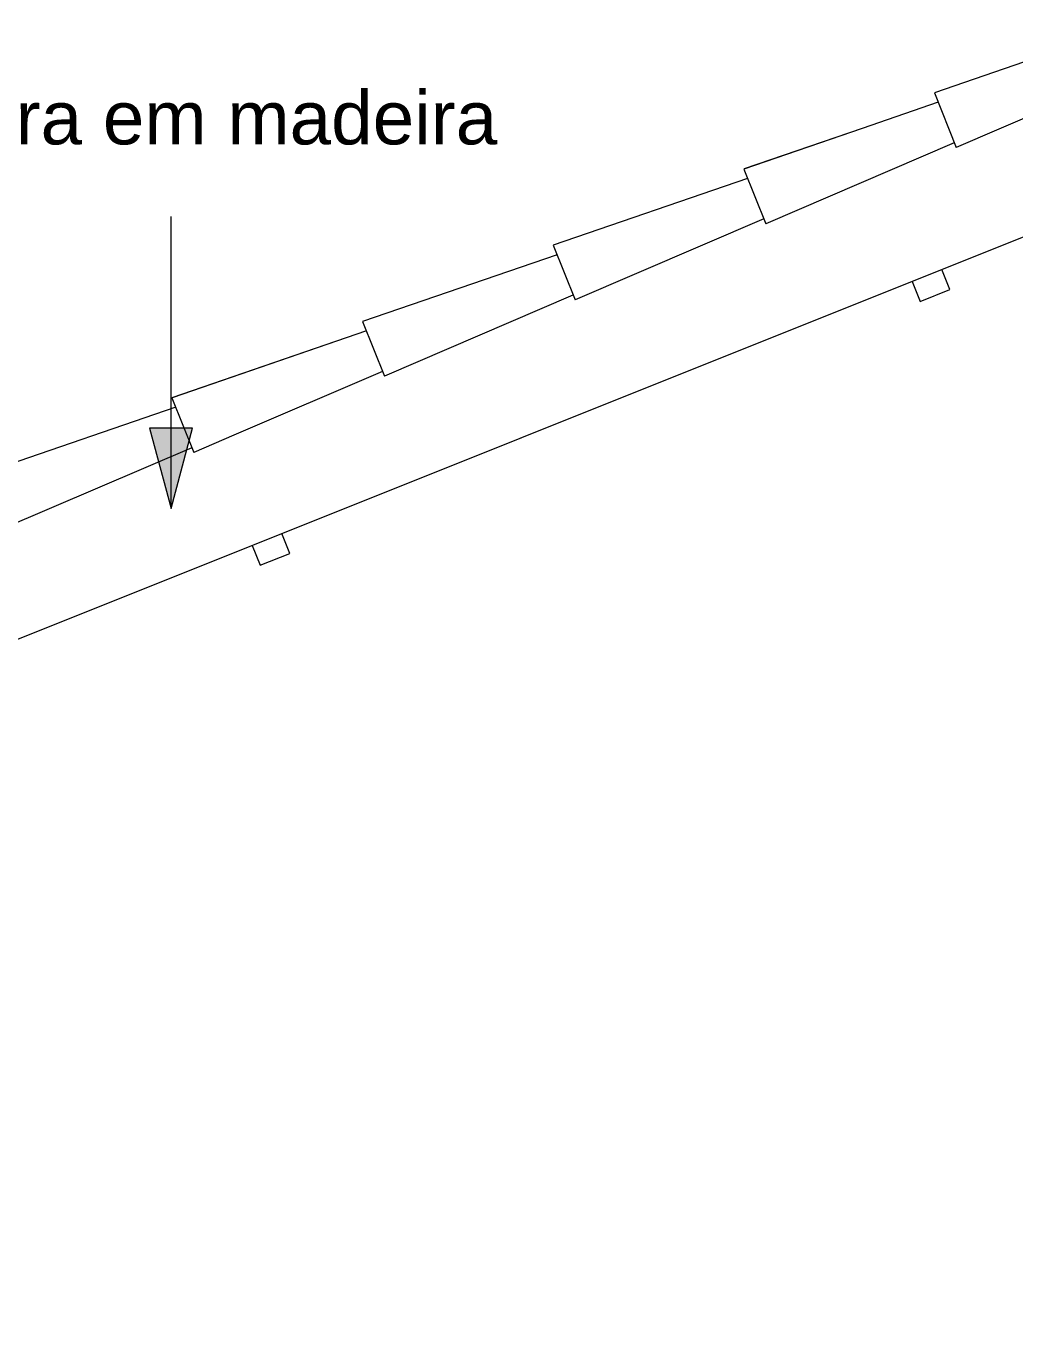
# Model space of a CAD drawing. Header units: millimetres. Extents: x -12976 to 58202, y -2238 to 7407.
# Drawn here: x -4613 to -2763, y 4017 to 6450 of the extents above; entities that cross this region are included whole.
import ezdxf

# ---------------------------------------------------------------- set-up
doc = ezdxf.new("R2010")
doc.units = ezdxf.units.MM
for name, color, linetype, lineweight in [('A-GLAZ-CURT', 52, 'Continuous', 9), ('A-GLAZ-CWMG', 51, 'Continuous', 9), ('A-ROOF-OTLN', 132, 'Continuous', 9), ('G-ANNO-TEXT', 231, 'Continuous', 9)]:
    doc.layers.add(name, color=color, linetype=linetype, lineweight=lineweight)
doc.styles.add('Arial', font='arial.ttf', dxfattribs={"height": 100})

# ---------------------------------------------------------------- blocks, each defined once
blk = doc.blocks.new('Rectangular Mullion - Terça-4255527-FACHADA POSTERIOR')
at = {"layer": 'A-GLAZ-CWMG'}
for p, q in [((-6588.1, 4476.4), (-6602.9, 4513.6)), ((-6658.6, 4491.3), (-6643.8, 4454.2)), ((-6643.8, 4454.2), (-6588.1, 4476.4))]:
    blk.add_line(p, q, dxfattribs=at)
blk = doc.blocks.new('COLONIAL BASE - COLONIAL BASE-V28-FACHADA POSTERIOR')
at = {"layer": 'A-GLAZ-CURT'}
blk.add_line((-6828.1, 4739.3), (-7191.6, 4614.3), dxfattribs=at)
blk = doc.blocks.new('COLONIAL BASE - COLONIAL BASE-V32-FACHADA POSTERIOR')
at = {"layer": 'A-GLAZ-CURT'}
for p, q in [((-2907, 6307.7), (-3049.5, 6258.7)), ((-3049.5, 6258.7), (-3269.7, 6183))]:
    blk.add_line(p, q, dxfattribs=at)
blk = doc.blocks.new('COLONIAL BASE - COLONIAL BASE-V33-FACHADA POSTERIOR')
at = {"layer": 'A-GLAZ-CURT'}
for p, q in [((-2550.5, 6450.3), (-2681.6, 6405.2)), ((-2682.1, 6405.1), (-2914, 6325.3))]:
    blk.add_line(p, q, dxfattribs=at)
blk = doc.blocks.new('COLONIAL BASE - COLONIAL BASE-V38-FACHADA POSTERIOR')
at = {"layer": 'A-GLAZ-CURT'}
for p, q in [((-6828.1, 4739.3), (-7191.6, 4614.3)), ((-6797.8, 4663.5), (-7150.8, 4512.2)), ((-7191.6, 4614.3), (-7150.8, 4512.2))]:
    blk.add_line(p, q, dxfattribs=at)
blk = doc.blocks.new('COLONIAL BASE - COLONIAL BASE-V45-FACHADA POSTERIOR')
at = {"layer": 'A-GLAZ-CURT'}
for p, q in [((-3976.4, 5880), (-4339.9, 5755)), ((-3946.3, 5804.1), (-4224.3, 5684.9)), ((-4339.9, 5755), (-4299, 5652.9)), ((-4224.3, 5684.9), (-4299, 5652.9))]:
    blk.add_line(p, q, dxfattribs=at)
blk = doc.blocks.new('COLONIAL BASE - COLONIAL BASE-V46-FACHADA POSTERIOR')
at = {"layer": 'A-GLAZ-CURT'}
for p, q in [((-3619.9, 6022.6), (-3983.4, 5897.6)), ((-3590.1, 5946.6), (-3942.5, 5795.4)), ((-3983.4, 5897.6), (-3942.5, 5795.4))]:
    blk.add_line(p, q, dxfattribs=at)
blk = doc.blocks.new('COLONIAL BASE - COLONIAL BASE-V47-FACHADA POSTERIOR')
at = {"layer": 'A-GLAZ-CURT'}
for p, q in [((-2907, 6307.7), (-3049.5, 6258.7)), ((-3049.5, 6258.7), (-3270.5, 6182.8)), ((-2877, 6231.9), (-3229.6, 6080.6)), ((-3270.5, 6182.8), (-3229.6, 6080.6))]:
    blk.add_line(p, q, dxfattribs=at)

msp = doc.modelspace()

# ---------------------------------------------------------------- hatches: boundary and pattern name
at = {"layer": 'G-ANNO-TEXT'}
msp.add_hatch(color=7, dxfattribs=at).paths.add_polyline_path([(-4341.6, 5548.1), (-4301.5, 5698.1), (-4381.8, 5698.1)])

# ---------------------------------------------------------------- linework, layer by layer
at = {"layer": 'A-ROOF-OTLN'}
msp.add_line((-1784.6, 6440.9), (-7844.6, 4016.9), dxfattribs=at)
at = {"layer": 'G-ANNO-TEXT', "color": 7}
for p, q in [((-4341.6, 5548.1), (-4341.6, 6094.3)), ((-4301.5, 5698.1), (-4381.8, 5698.1)), ((-4381.8, 5698.1), (-4341.6, 5548.1)), ((-4341.6, 5548.1), (-4301.5, 5698.1))]:
    msp.add_line(p, q, dxfattribs=at)

# ---------------------------------------------------------------- block references
at = {"layer": 'A-GLAZ-CURT'}
for name, p in [('COLONIAL BASE - COLONIAL BASE-V33-FACHADA POSTERIOR', (0, 0)), ('COLONIAL BASE - COLONIAL BASE-V33-FACHADA POSTERIOR', (0, 0)), ('COLONIAL BASE - COLONIAL BASE-V33-FACHADA POSTERIOR', (0, 0)), ('COLONIAL BASE - COLONIAL BASE-V33-FACHADA POSTERIOR', (0, 0)), ('COLONIAL BASE - COLONIAL BASE-V33-FACHADA POSTERIOR', (0, 0)), ('COLONIAL BASE - COLONIAL BASE-V33-FACHADA POSTERIOR', (0, 0)), ('COLONIAL BASE - COLONIAL BASE-V33-FACHADA POSTERIOR', (0, 0)), ('COLONIAL BASE - COLONIAL BASE-V33-FACHADA POSTERIOR', (0, 0)), ('COLONIAL BASE - COLONIAL BASE-V33-FACHADA POSTERIOR', (0, 0)), ('COLONIAL BASE - COLONIAL BASE-V33-FACHADA POSTERIOR', (0, 0)), ('COLONIAL BASE - COLONIAL BASE-V33-FACHADA POSTERIOR', (0, 0)), ('COLONIAL BASE - COLONIAL BASE-V33-FACHADA POSTERIOR', (0, 0)), ('COLONIAL BASE - COLONIAL BASE-V33-FACHADA POSTERIOR', (0, 0)), ('COLONIAL BASE - COLONIAL BASE-V33-FACHADA POSTERIOR', (0, 0)), ('COLONIAL BASE - COLONIAL BASE-V33-FACHADA POSTERIOR', (0, 0)), ('COLONIAL BASE - COLONIAL BASE-V33-FACHADA POSTERIOR', (0, 0)), ('COLONIAL BASE - COLONIAL BASE-V33-FACHADA POSTERIOR', (0, 0)), ('COLONIAL BASE - COLONIAL BASE-V33-FACHADA POSTERIOR', (0, 0)), ('COLONIAL BASE - COLONIAL BASE-V33-FACHADA POSTERIOR', (0, 0)), ('COLONIAL BASE - COLONIAL BASE-V33-FACHADA POSTERIOR', (0, 0)), ('COLONIAL BASE - COLONIAL BASE-V33-FACHADA POSTERIOR', (0, 0)), ('COLONIAL BASE - COLONIAL BASE-V33-FACHADA POSTERIOR', (0, 0)), ('COLONIAL BASE - COLONIAL BASE-V33-FACHADA POSTERIOR', (0, 0)), ('COLONIAL BASE - COLONIAL BASE-V33-FACHADA POSTERIOR', (0, 0)), ('COLONIAL BASE - COLONIAL BASE-V33-FACHADA POSTERIOR', (0, 0)), ('COLONIAL BASE - COLONIAL BASE-V33-FACHADA POSTERIOR', (0, 0)), ('COLONIAL BASE - COLONIAL BASE-V33-FACHADA POSTERIOR', (0, 0)), ('COLONIAL BASE - COLONIAL BASE-V33-FACHADA POSTERIOR', (0, 0)), ('COLONIAL BASE - COLONIAL BASE-V33-FACHADA POSTERIOR', (0, 0)), ('COLONIAL BASE - COLONIAL BASE-V33-FACHADA POSTERIOR', (0, 0)), ('COLONIAL BASE - COLONIAL BASE-V33-FACHADA POSTERIOR', (0, 0)), ('COLONIAL BASE - COLONIAL BASE-V33-FACHADA POSTERIOR', (0, 0)), ('COLONIAL BASE - COLONIAL BASE-V33-FACHADA POSTERIOR', (0, 0)), ('COLONIAL BASE - COLONIAL BASE-V33-FACHADA POSTERIOR', (0, 0)), ('COLONIAL BASE - COLONIAL BASE-V33-FACHADA POSTERIOR', (0, 0)), ('COLONIAL BASE - COLONIAL BASE-V33-FACHADA POSTERIOR', (0, 0)), ('COLONIAL BASE - COLONIAL BASE-V33-FACHADA POSTERIOR', (0, 0)), ('COLONIAL BASE - COLONIAL BASE-V33-FACHADA POSTERIOR', (0, 0)), ('COLONIAL BASE - COLONIAL BASE-V33-FACHADA POSTERIOR', (0, 0)), ('COLONIAL BASE - COLONIAL BASE-V33-FACHADA POSTERIOR', (0, 0)), ('COLONIAL BASE - COLONIAL BASE-V33-FACHADA POSTERIOR', (0, 0)), ('COLONIAL BASE - COLONIAL BASE-V33-FACHADA POSTERIOR', (0, 0)), ('COLONIAL BASE - COLONIAL BASE-V33-FACHADA POSTERIOR', (0, 0)), ('COLONIAL BASE - COLONIAL BASE-V33-FACHADA POSTERIOR', (0, 0)), ('COLONIAL BASE - COLONIAL BASE-V33-FACHADA POSTERIOR', (0, 0)), ('COLONIAL BASE - COLONIAL BASE-V33-FACHADA POSTERIOR', (0, 0)), ('COLONIAL BASE - COLONIAL BASE-V33-FACHADA POSTERIOR', (0, 0)), ('COLONIAL BASE - COLONIAL BASE-V33-FACHADA POSTERIOR', (0, 0)), ('COLONIAL BASE - COLONIAL BASE-V33-FACHADA POSTERIOR', (0, 0)), ('COLONIAL BASE - COLONIAL BASE-V33-FACHADA POSTERIOR', (0, 0)), ('COLONIAL BASE - COLONIAL BASE-V33-FACHADA POSTERIOR', (0, 0)), ('COLONIAL BASE - COLONIAL BASE-V33-FACHADA POSTERIOR', (0, 0)), ('COLONIAL BASE - COLONIAL BASE-V33-FACHADA POSTERIOR', (0, 0)), ('COLONIAL BASE - COLONIAL BASE-V33-FACHADA POSTERIOR', (0, 0)), ('COLONIAL BASE - COLONIAL BASE-V33-FACHADA POSTERIOR', (0, 0)), ('COLONIAL BASE - COLONIAL BASE-V33-FACHADA POSTERIOR', (0, 0)), ('COLONIAL BASE - COLONIAL BASE-V33-FACHADA POSTERIOR', (0, 0)), ('COLONIAL BASE - COLONIAL BASE-V33-FACHADA POSTERIOR', (0, 0)), ('COLONIAL BASE - COLONIAL BASE-V33-FACHADA POSTERIOR', (0, 0)), ('COLONIAL BASE - COLONIAL BASE-V33-FACHADA POSTERIOR', (0, 0)), ('COLONIAL BASE - COLONIAL BASE-V38-FACHADA POSTERIOR', (4277.6, 1711.1)), ('COLONIAL BASE - COLONIAL BASE-V47-FACHADA POSTERIOR', (0, 0)), ('COLONIAL BASE - COLONIAL BASE-V32-FACHADA POSTERIOR', (0, 0)), ('COLONIAL BASE - COLONIAL BASE-V32-FACHADA POSTERIOR', (0, 0)), ('COLONIAL BASE - COLONIAL BASE-V32-FACHADA POSTERIOR', (0, 0)), ('COLONIAL BASE - COLONIAL BASE-V32-FACHADA POSTERIOR', (0, 0)), ('COLONIAL BASE - COLONIAL BASE-V32-FACHADA POSTERIOR', (0, 0)), ('COLONIAL BASE - COLONIAL BASE-V32-FACHADA POSTERIOR', (0, 0)), ('COLONIAL BASE - COLONIAL BASE-V32-FACHADA POSTERIOR', (0, 0)), ('COLONIAL BASE - COLONIAL BASE-V32-FACHADA POSTERIOR', (0, 0)), ('COLONIAL BASE - COLONIAL BASE-V32-FACHADA POSTERIOR', (0, 0)), ('COLONIAL BASE - COLONIAL BASE-V32-FACHADA POSTERIOR', (0, 0)), ('COLONIAL BASE - COLONIAL BASE-V32-FACHADA POSTERIOR', (0, 0)), ('COLONIAL BASE - COLONIAL BASE-V32-FACHADA POSTERIOR', (0, 0)), ('COLONIAL BASE - COLONIAL BASE-V32-FACHADA POSTERIOR', (0, 0)), ('COLONIAL BASE - COLONIAL BASE-V32-FACHADA POSTERIOR', (0, 0)), ('COLONIAL BASE - COLONIAL BASE-V32-FACHADA POSTERIOR', (0, 0)), ('COLONIAL BASE - COLONIAL BASE-V32-FACHADA POSTERIOR', (0, 0)), ('COLONIAL BASE - COLONIAL BASE-V32-FACHADA POSTERIOR', (0, 0)), ('COLONIAL BASE - COLONIAL BASE-V32-FACHADA POSTERIOR', (0, 0)), ('COLONIAL BASE - COLONIAL BASE-V32-FACHADA POSTERIOR', (0, 0)), ('COLONIAL BASE - COLONIAL BASE-V32-FACHADA POSTERIOR', (0, 0)), ('COLONIAL BASE - COLONIAL BASE-V32-FACHADA POSTERIOR', (0, 0)), ('COLONIAL BASE - COLONIAL BASE-V32-FACHADA POSTERIOR', (0, 0)), ('COLONIAL BASE - COLONIAL BASE-V32-FACHADA POSTERIOR', (0, 0)), ('COLONIAL BASE - COLONIAL BASE-V32-FACHADA POSTERIOR', (0, 0)), ('COLONIAL BASE - COLONIAL BASE-V32-FACHADA POSTERIOR', (0, 0)), ('COLONIAL BASE - COLONIAL BASE-V32-FACHADA POSTERIOR', (0, 0)), ('COLONIAL BASE - COLONIAL BASE-V32-FACHADA POSTERIOR', (0, 0)), ('COLONIAL BASE - COLONIAL BASE-V32-FACHADA POSTERIOR', (0, 0)), ('COLONIAL BASE - COLONIAL BASE-V32-FACHADA POSTERIOR', (0, 0)), ('COLONIAL BASE - COLONIAL BASE-V32-FACHADA POSTERIOR', (0, 0)), ('COLONIAL BASE - COLONIAL BASE-V32-FACHADA POSTERIOR', (0, 0)), ('COLONIAL BASE - COLONIAL BASE-V32-FACHADA POSTERIOR', (0, 0)), ('COLONIAL BASE - COLONIAL BASE-V32-FACHADA POSTERIOR', (0, 0)), ('COLONIAL BASE - COLONIAL BASE-V32-FACHADA POSTERIOR', (0, 0)), ('COLONIAL BASE - COLONIAL BASE-V32-FACHADA POSTERIOR', (0, 0)), ('COLONIAL BASE - COLONIAL BASE-V32-FACHADA POSTERIOR', (0, 0)), ('COLONIAL BASE - COLONIAL BASE-V32-FACHADA POSTERIOR', (0, 0)), ('COLONIAL BASE - COLONIAL BASE-V32-FACHADA POSTERIOR', (0, 0)), ('COLONIAL BASE - COLONIAL BASE-V32-FACHADA POSTERIOR', (0, 0)), ('COLONIAL BASE - COLONIAL BASE-V32-FACHADA POSTERIOR', (0, 0)), ('COLONIAL BASE - COLONIAL BASE-V32-FACHADA POSTERIOR', (0, 0)), ('COLONIAL BASE - COLONIAL BASE-V32-FACHADA POSTERIOR', (0, 0)), ('COLONIAL BASE - COLONIAL BASE-V32-FACHADA POSTERIOR', (0, 0)), ('COLONIAL BASE - COLONIAL BASE-V32-FACHADA POSTERIOR', (0, 0)), ('COLONIAL BASE - COLONIAL BASE-V32-FACHADA POSTERIOR', (0, 0)), ('COLONIAL BASE - COLONIAL BASE-V32-FACHADA POSTERIOR', (0, 0)), ('COLONIAL BASE - COLONIAL BASE-V32-FACHADA POSTERIOR', (0, 0)), ('COLONIAL BASE - COLONIAL BASE-V32-FACHADA POSTERIOR', (0, 0)), ('COLONIAL BASE - COLONIAL BASE-V32-FACHADA POSTERIOR', (0, 0)), ('COLONIAL BASE - COLONIAL BASE-V32-FACHADA POSTERIOR', (0, 0)), ('COLONIAL BASE - COLONIAL BASE-V32-FACHADA POSTERIOR', (0, 0)), ('COLONIAL BASE - COLONIAL BASE-V32-FACHADA POSTERIOR', (0, 0)), ('COLONIAL BASE - COLONIAL BASE-V32-FACHADA POSTERIOR', (0, 0)), ('COLONIAL BASE - COLONIAL BASE-V32-FACHADA POSTERIOR', (0, 0)), ('COLONIAL BASE - COLONIAL BASE-V32-FACHADA POSTERIOR', (0, 0)), ('COLONIAL BASE - COLONIAL BASE-V32-FACHADA POSTERIOR', (0, 0)), ('COLONIAL BASE - COLONIAL BASE-V32-FACHADA POSTERIOR', (0, 0)), ('COLONIAL BASE - COLONIAL BASE-V32-FACHADA POSTERIOR', (0, 0)), ('COLONIAL BASE - COLONIAL BASE-V32-FACHADA POSTERIOR', (0, 0)), ('COLONIAL BASE - COLONIAL BASE-V32-FACHADA POSTERIOR', (0, 0)), ('COLONIAL BASE - COLONIAL BASE-V28-FACHADA POSTERIOR', (3564.7, 1425.9)), ('COLONIAL BASE - COLONIAL BASE-V28-FACHADA POSTERIOR', (3564.7, 1425.9)), ('COLONIAL BASE - COLONIAL BASE-V28-FACHADA POSTERIOR', (3564.7, 1425.9)), ('COLONIAL BASE - COLONIAL BASE-V28-FACHADA POSTERIOR', (3564.7, 1425.9)), ('COLONIAL BASE - COLONIAL BASE-V28-FACHADA POSTERIOR', (3564.7, 1425.9)), ('COLONIAL BASE - COLONIAL BASE-V28-FACHADA POSTERIOR', (3564.7, 1425.9)), ('COLONIAL BASE - COLONIAL BASE-V28-FACHADA POSTERIOR', (3564.7, 1425.9)), ('COLONIAL BASE - COLONIAL BASE-V28-FACHADA POSTERIOR', (3564.7, 1425.9)), ('COLONIAL BASE - COLONIAL BASE-V28-FACHADA POSTERIOR', (3564.7, 1425.9)), ('COLONIAL BASE - COLONIAL BASE-V28-FACHADA POSTERIOR', (3564.7, 1425.9)), ('COLONIAL BASE - COLONIAL BASE-V28-FACHADA POSTERIOR', (3564.7, 1425.9)), ('COLONIAL BASE - COLONIAL BASE-V28-FACHADA POSTERIOR', (3564.7, 1425.9)), ('COLONIAL BASE - COLONIAL BASE-V28-FACHADA POSTERIOR', (3564.7, 1425.9)), ('COLONIAL BASE - COLONIAL BASE-V28-FACHADA POSTERIOR', (3564.7, 1425.9)), ('COLONIAL BASE - COLONIAL BASE-V28-FACHADA POSTERIOR', (3564.7, 1425.9)), ('COLONIAL BASE - COLONIAL BASE-V28-FACHADA POSTERIOR', (3564.7, 1425.9)), ('COLONIAL BASE - COLONIAL BASE-V28-FACHADA POSTERIOR', (3564.7, 1425.9)), ('COLONIAL BASE - COLONIAL BASE-V28-FACHADA POSTERIOR', (3564.7, 1425.9)), ('COLONIAL BASE - COLONIAL BASE-V28-FACHADA POSTERIOR', (3564.7, 1425.9)), ('COLONIAL BASE - COLONIAL BASE-V28-FACHADA POSTERIOR', (3564.7, 1425.9)), ('COLONIAL BASE - COLONIAL BASE-V28-FACHADA POSTERIOR', (3564.7, 1425.9)), ('COLONIAL BASE - COLONIAL BASE-V28-FACHADA POSTERIOR', (3564.7, 1425.9)), ('COLONIAL BASE - COLONIAL BASE-V28-FACHADA POSTERIOR', (3564.7, 1425.9)), ('COLONIAL BASE - COLONIAL BASE-V28-FACHADA POSTERIOR', (3564.7, 1425.9)), ('COLONIAL BASE - COLONIAL BASE-V28-FACHADA POSTERIOR', (3564.7, 1425.9)), ('COLONIAL BASE - COLONIAL BASE-V28-FACHADA POSTERIOR', (3564.7, 1425.9)), ('COLONIAL BASE - COLONIAL BASE-V28-FACHADA POSTERIOR', (3564.7, 1425.9)), ('COLONIAL BASE - COLONIAL BASE-V28-FACHADA POSTERIOR', (3564.7, 1425.9)), ('COLONIAL BASE - COLONIAL BASE-V28-FACHADA POSTERIOR', (3564.7, 1425.9)), ('COLONIAL BASE - COLONIAL BASE-V28-FACHADA POSTERIOR', (3564.7, 1425.9)), ('COLONIAL BASE - COLONIAL BASE-V28-FACHADA POSTERIOR', (3564.7, 1425.9)), ('COLONIAL BASE - COLONIAL BASE-V28-FACHADA POSTERIOR', (3564.7, 1425.9)), ('COLONIAL BASE - COLONIAL BASE-V28-FACHADA POSTERIOR', (3564.7, 1425.9)), ('COLONIAL BASE - COLONIAL BASE-V28-FACHADA POSTERIOR', (3564.7, 1425.9)), ('COLONIAL BASE - COLONIAL BASE-V28-FACHADA POSTERIOR', (3564.7, 1425.9)), ('COLONIAL BASE - COLONIAL BASE-V28-FACHADA POSTERIOR', (3564.7, 1425.9)), ('COLONIAL BASE - COLONIAL BASE-V28-FACHADA POSTERIOR', (3564.7, 1425.9)), ('COLONIAL BASE - COLONIAL BASE-V28-FACHADA POSTERIOR', (3564.7, 1425.9)), ('COLONIAL BASE - COLONIAL BASE-V28-FACHADA POSTERIOR', (3564.7, 1425.9)), ('COLONIAL BASE - COLONIAL BASE-V28-FACHADA POSTERIOR', (3564.7, 1425.9)), ('COLONIAL BASE - COLONIAL BASE-V28-FACHADA POSTERIOR', (3564.7, 1425.9)), ('COLONIAL BASE - COLONIAL BASE-V28-FACHADA POSTERIOR', (3564.7, 1425.9)), ('COLONIAL BASE - COLONIAL BASE-V28-FACHADA POSTERIOR', (3564.7, 1425.9)), ('COLONIAL BASE - COLONIAL BASE-V28-FACHADA POSTERIOR', (3564.7, 1425.9)), ('COLONIAL BASE - COLONIAL BASE-V28-FACHADA POSTERIOR', (3564.7, 1425.9)), ('COLONIAL BASE - COLONIAL BASE-V28-FACHADA POSTERIOR', (3564.7, 1425.9)), ('COLONIAL BASE - COLONIAL BASE-V28-FACHADA POSTERIOR', (3564.7, 1425.9)), ('COLONIAL BASE - COLONIAL BASE-V28-FACHADA POSTERIOR', (3564.7, 1425.9)), ('COLONIAL BASE - COLONIAL BASE-V28-FACHADA POSTERIOR', (3564.7, 1425.9)), ('COLONIAL BASE - COLONIAL BASE-V28-FACHADA POSTERIOR', (3564.7, 1425.9)), ('COLONIAL BASE - COLONIAL BASE-V28-FACHADA POSTERIOR', (3564.7, 1425.9)), ('COLONIAL BASE - COLONIAL BASE-V28-FACHADA POSTERIOR', (3564.7, 1425.9)), ('COLONIAL BASE - COLONIAL BASE-V28-FACHADA POSTERIOR', (3564.7, 1425.9)), ('COLONIAL BASE - COLONIAL BASE-V28-FACHADA POSTERIOR', (3564.7, 1425.9)), ('COLONIAL BASE - COLONIAL BASE-V28-FACHADA POSTERIOR', (3564.7, 1425.9)), ('COLONIAL BASE - COLONIAL BASE-V28-FACHADA POSTERIOR', (3564.7, 1425.9)), ('COLONIAL BASE - COLONIAL BASE-V28-FACHADA POSTERIOR', (3564.7, 1425.9)), ('COLONIAL BASE - COLONIAL BASE-V28-FACHADA POSTERIOR', (3564.7, 1425.9)), ('COLONIAL BASE - COLONIAL BASE-V28-FACHADA POSTERIOR', (3564.7, 1425.9)), ('COLONIAL BASE - COLONIAL BASE-V28-FACHADA POSTERIOR', (3564.7, 1425.9)), ('COLONIAL BASE - COLONIAL BASE-V38-FACHADA POSTERIOR', (3564.7, 1425.9)), ('COLONIAL BASE - COLONIAL BASE-V28-FACHADA POSTERIOR', (3208.2, 1283.3)), ('COLONIAL BASE - COLONIAL BASE-V28-FACHADA POSTERIOR', (3208.2, 1283.3)), ('COLONIAL BASE - COLONIAL BASE-V28-FACHADA POSTERIOR', (3208.2, 1283.3)), ('COLONIAL BASE - COLONIAL BASE-V28-FACHADA POSTERIOR', (3208.2, 1283.3)), ('COLONIAL BASE - COLONIAL BASE-V28-FACHADA POSTERIOR', (3208.2, 1283.3)), ('COLONIAL BASE - COLONIAL BASE-V28-FACHADA POSTERIOR', (3208.2, 1283.3)), ('COLONIAL BASE - COLONIAL BASE-V28-FACHADA POSTERIOR', (3208.2, 1283.3)), ('COLONIAL BASE - COLONIAL BASE-V28-FACHADA POSTERIOR', (3208.2, 1283.3)), ('COLONIAL BASE - COLONIAL BASE-V28-FACHADA POSTERIOR', (3208.2, 1283.3)), ('COLONIAL BASE - COLONIAL BASE-V28-FACHADA POSTERIOR', (3208.2, 1283.3)), ('COLONIAL BASE - COLONIAL BASE-V28-FACHADA POSTERIOR', (3208.2, 1283.3)), ('COLONIAL BASE - COLONIAL BASE-V28-FACHADA POSTERIOR', (3208.2, 1283.3)), ('COLONIAL BASE - COLONIAL BASE-V28-FACHADA POSTERIOR', (3208.2, 1283.3)), ('COLONIAL BASE - COLONIAL BASE-V28-FACHADA POSTERIOR', (3208.2, 1283.3)), ('COLONIAL BASE - COLONIAL BASE-V28-FACHADA POSTERIOR', (3208.2, 1283.3)), ('COLONIAL BASE - COLONIAL BASE-V28-FACHADA POSTERIOR', (3208.2, 1283.3)), ('COLONIAL BASE - COLONIAL BASE-V28-FACHADA POSTERIOR', (3208.2, 1283.3)), ('COLONIAL BASE - COLONIAL BASE-V28-FACHADA POSTERIOR', (3208.2, 1283.3)), ('COLONIAL BASE - COLONIAL BASE-V28-FACHADA POSTERIOR', (3208.2, 1283.3)), ('COLONIAL BASE - COLONIAL BASE-V28-FACHADA POSTERIOR', (3208.2, 1283.3)), ('COLONIAL BASE - COLONIAL BASE-V28-FACHADA POSTERIOR', (3208.2, 1283.3)), ('COLONIAL BASE - COLONIAL BASE-V28-FACHADA POSTERIOR', (3208.2, 1283.3)), ('COLONIAL BASE - COLONIAL BASE-V28-FACHADA POSTERIOR', (3208.2, 1283.3)), ('COLONIAL BASE - COLONIAL BASE-V28-FACHADA POSTERIOR', (3208.2, 1283.3)), ('COLONIAL BASE - COLONIAL BASE-V28-FACHADA POSTERIOR', (3208.2, 1283.3)), ('COLONIAL BASE - COLONIAL BASE-V28-FACHADA POSTERIOR', (3208.2, 1283.3)), ('COLONIAL BASE - COLONIAL BASE-V28-FACHADA POSTERIOR', (3208.2, 1283.3)), ('COLONIAL BASE - COLONIAL BASE-V28-FACHADA POSTERIOR', (3208.2, 1283.3)), ('COLONIAL BASE - COLONIAL BASE-V28-FACHADA POSTERIOR', (3208.2, 1283.3)), ('COLONIAL BASE - COLONIAL BASE-V28-FACHADA POSTERIOR', (3208.2, 1283.3)), ('COLONIAL BASE - COLONIAL BASE-V28-FACHADA POSTERIOR', (3208.2, 1283.3)), ('COLONIAL BASE - COLONIAL BASE-V28-FACHADA POSTERIOR', (3208.2, 1283.3)), ('COLONIAL BASE - COLONIAL BASE-V28-FACHADA POSTERIOR', (3208.2, 1283.3)), ('COLONIAL BASE - COLONIAL BASE-V28-FACHADA POSTERIOR', (3208.2, 1283.3)), ('COLONIAL BASE - COLONIAL BASE-V28-FACHADA POSTERIOR', (3208.2, 1283.3)), ('COLONIAL BASE - COLONIAL BASE-V28-FACHADA POSTERIOR', (3208.2, 1283.3)), ('COLONIAL BASE - COLONIAL BASE-V28-FACHADA POSTERIOR', (3208.2, 1283.3)), ('COLONIAL BASE - COLONIAL BASE-V28-FACHADA POSTERIOR', (3208.2, 1283.3)), ('COLONIAL BASE - COLONIAL BASE-V28-FACHADA POSTERIOR', (3208.2, 1283.3)), ('COLONIAL BASE - COLONIAL BASE-V28-FACHADA POSTERIOR', (3208.2, 1283.3)), ('COLONIAL BASE - COLONIAL BASE-V28-FACHADA POSTERIOR', (3208.2, 1283.3)), ('COLONIAL BASE - COLONIAL BASE-V28-FACHADA POSTERIOR', (3208.2, 1283.3)), ('COLONIAL BASE - COLONIAL BASE-V28-FACHADA POSTERIOR', (3208.2, 1283.3)), ('COLONIAL BASE - COLONIAL BASE-V28-FACHADA POSTERIOR', (3208.2, 1283.3)), ('COLONIAL BASE - COLONIAL BASE-V28-FACHADA POSTERIOR', (3208.2, 1283.3)), ('COLONIAL BASE - COLONIAL BASE-V28-FACHADA POSTERIOR', (3208.2, 1283.3)), ('COLONIAL BASE - COLONIAL BASE-V28-FACHADA POSTERIOR', (3208.2, 1283.3)), ('COLONIAL BASE - COLONIAL BASE-V28-FACHADA POSTERIOR', (3208.2, 1283.3)), ('COLONIAL BASE - COLONIAL BASE-V28-FACHADA POSTERIOR', (3208.2, 1283.3)), ('COLONIAL BASE - COLONIAL BASE-V28-FACHADA POSTERIOR', (3208.2, 1283.3)), ('COLONIAL BASE - COLONIAL BASE-V28-FACHADA POSTERIOR', (3208.2, 1283.3)), ('COLONIAL BASE - COLONIAL BASE-V28-FACHADA POSTERIOR', (3208.2, 1283.3)), ('COLONIAL BASE - COLONIAL BASE-V28-FACHADA POSTERIOR', (3208.2, 1283.3)), ('COLONIAL BASE - COLONIAL BASE-V28-FACHADA POSTERIOR', (3208.2, 1283.3)), ('COLONIAL BASE - COLONIAL BASE-V28-FACHADA POSTERIOR', (3208.2, 1283.3)), ('COLONIAL BASE - COLONIAL BASE-V28-FACHADA POSTERIOR', (3208.2, 1283.3)), ('COLONIAL BASE - COLONIAL BASE-V28-FACHADA POSTERIOR', (3208.2, 1283.3)), ('COLONIAL BASE - COLONIAL BASE-V28-FACHADA POSTERIOR', (3208.2, 1283.3)), ('COLONIAL BASE - COLONIAL BASE-V28-FACHADA POSTERIOR', (3208.2, 1283.3)), ('COLONIAL BASE - COLONIAL BASE-V28-FACHADA POSTERIOR', (3208.2, 1283.3)), ('COLONIAL BASE - COLONIAL BASE-V46-FACHADA POSTERIOR', (0, 0)), ('COLONIAL BASE - COLONIAL BASE-V28-FACHADA POSTERIOR', (2851.8, 1140.7)), ('COLONIAL BASE - COLONIAL BASE-V28-FACHADA POSTERIOR', (2851.8, 1140.7)), ('COLONIAL BASE - COLONIAL BASE-V28-FACHADA POSTERIOR', (2851.8, 1140.7)), ('COLONIAL BASE - COLONIAL BASE-V28-FACHADA POSTERIOR', (2851.8, 1140.7)), ('COLONIAL BASE - COLONIAL BASE-V28-FACHADA POSTERIOR', (2851.8, 1140.7)), ('COLONIAL BASE - COLONIAL BASE-V28-FACHADA POSTERIOR', (2851.8, 1140.7)), ('COLONIAL BASE - COLONIAL BASE-V28-FACHADA POSTERIOR', (2851.8, 1140.7)), ('COLONIAL BASE - COLONIAL BASE-V28-FACHADA POSTERIOR', (2851.8, 1140.7)), ('COLONIAL BASE - COLONIAL BASE-V28-FACHADA POSTERIOR', (2851.8, 1140.7)), ('COLONIAL BASE - COLONIAL BASE-V28-FACHADA POSTERIOR', (2851.8, 1140.7)), ('COLONIAL BASE - COLONIAL BASE-V28-FACHADA POSTERIOR', (2851.8, 1140.7)), ('COLONIAL BASE - COLONIAL BASE-V28-FACHADA POSTERIOR', (2851.8, 1140.7)), ('COLONIAL BASE - COLONIAL BASE-V28-FACHADA POSTERIOR', (2851.8, 1140.7)), ('COLONIAL BASE - COLONIAL BASE-V28-FACHADA POSTERIOR', (2851.8, 1140.7)), ('COLONIAL BASE - COLONIAL BASE-V28-FACHADA POSTERIOR', (2851.8, 1140.7)), ('COLONIAL BASE - COLONIAL BASE-V28-FACHADA POSTERIOR', (2851.8, 1140.7)), ('COLONIAL BASE - COLONIAL BASE-V28-FACHADA POSTERIOR', (2851.8, 1140.7)), ('COLONIAL BASE - COLONIAL BASE-V28-FACHADA POSTERIOR', (2851.8, 1140.7)), ('COLONIAL BASE - COLONIAL BASE-V28-FACHADA POSTERIOR', (2851.8, 1140.7)), ('COLONIAL BASE - COLONIAL BASE-V28-FACHADA POSTERIOR', (2851.8, 1140.7)), ('COLONIAL BASE - COLONIAL BASE-V28-FACHADA POSTERIOR', (2851.8, 1140.7)), ('COLONIAL BASE - COLONIAL BASE-V28-FACHADA POSTERIOR', (2851.8, 1140.7)), ('COLONIAL BASE - COLONIAL BASE-V28-FACHADA POSTERIOR', (2851.8, 1140.7)), ('COLONIAL BASE - COLONIAL BASE-V28-FACHADA POSTERIOR', (2851.8, 1140.7)), ('COLONIAL BASE - COLONIAL BASE-V28-FACHADA POSTERIOR', (2851.8, 1140.7)), ('COLONIAL BASE - COLONIAL BASE-V28-FACHADA POSTERIOR', (2851.8, 1140.7)), ('COLONIAL BASE - COLONIAL BASE-V28-FACHADA POSTERIOR', (2851.8, 1140.7)), ('COLONIAL BASE - COLONIAL BASE-V28-FACHADA POSTERIOR', (2851.8, 1140.7)), ('COLONIAL BASE - COLONIAL BASE-V28-FACHADA POSTERIOR', (2851.8, 1140.7)), ('COLONIAL BASE - COLONIAL BASE-V28-FACHADA POSTERIOR', (2851.8, 1140.7)), ('COLONIAL BASE - COLONIAL BASE-V28-FACHADA POSTERIOR', (2851.8, 1140.7)), ('COLONIAL BASE - COLONIAL BASE-V28-FACHADA POSTERIOR', (2851.8, 1140.7)), ('COLONIAL BASE - COLONIAL BASE-V28-FACHADA POSTERIOR', (2851.8, 1140.7)), ('COLONIAL BASE - COLONIAL BASE-V28-FACHADA POSTERIOR', (2851.8, 1140.7)), ('COLONIAL BASE - COLONIAL BASE-V28-FACHADA POSTERIOR', (2851.8, 1140.7)), ('COLONIAL BASE - COLONIAL BASE-V28-FACHADA POSTERIOR', (2851.8, 1140.7)), ('COLONIAL BASE - COLONIAL BASE-V28-FACHADA POSTERIOR', (2851.8, 1140.7)), ('COLONIAL BASE - COLONIAL BASE-V28-FACHADA POSTERIOR', (2851.8, 1140.7)), ('COLONIAL BASE - COLONIAL BASE-V28-FACHADA POSTERIOR', (2851.8, 1140.7)), ('COLONIAL BASE - COLONIAL BASE-V28-FACHADA POSTERIOR', (2851.8, 1140.7)), ('COLONIAL BASE - COLONIAL BASE-V28-FACHADA POSTERIOR', (2851.8, 1140.7)), ('COLONIAL BASE - COLONIAL BASE-V28-FACHADA POSTERIOR', (2851.8, 1140.7)), ('COLONIAL BASE - COLONIAL BASE-V28-FACHADA POSTERIOR', (2851.8, 1140.7)), ('COLONIAL BASE - COLONIAL BASE-V28-FACHADA POSTERIOR', (2851.8, 1140.7)), ('COLONIAL BASE - COLONIAL BASE-V28-FACHADA POSTERIOR', (2851.8, 1140.7)), ('COLONIAL BASE - COLONIAL BASE-V28-FACHADA POSTERIOR', (2851.8, 1140.7)), ('COLONIAL BASE - COLONIAL BASE-V28-FACHADA POSTERIOR', (2851.8, 1140.7)), ('COLONIAL BASE - COLONIAL BASE-V28-FACHADA POSTERIOR', (2851.8, 1140.7)), ('COLONIAL BASE - COLONIAL BASE-V28-FACHADA POSTERIOR', (2851.8, 1140.7)), ('COLONIAL BASE - COLONIAL BASE-V28-FACHADA POSTERIOR', (2851.8, 1140.7)), ('COLONIAL BASE - COLONIAL BASE-V28-FACHADA POSTERIOR', (2851.8, 1140.7)), ('COLONIAL BASE - COLONIAL BASE-V28-FACHADA POSTERIOR', (2851.8, 1140.7)), ('COLONIAL BASE - COLONIAL BASE-V28-FACHADA POSTERIOR', (2851.8, 1140.7)), ('COLONIAL BASE - COLONIAL BASE-V28-FACHADA POSTERIOR', (2851.8, 1140.7)), ('COLONIAL BASE - COLONIAL BASE-V28-FACHADA POSTERIOR', (2851.8, 1140.7)), ('COLONIAL BASE - COLONIAL BASE-V28-FACHADA POSTERIOR', (2851.8, 1140.7)), ('COLONIAL BASE - COLONIAL BASE-V28-FACHADA POSTERIOR', (2851.8, 1140.7)), ('COLONIAL BASE - COLONIAL BASE-V28-FACHADA POSTERIOR', (2851.8, 1140.7)), ('COLONIAL BASE - COLONIAL BASE-V28-FACHADA POSTERIOR', (2851.8, 1140.7)), ('COLONIAL BASE - COLONIAL BASE-V28-FACHADA POSTERIOR', (2851.8, 1140.7)), ('COLONIAL BASE - COLONIAL BASE-V45-FACHADA POSTERIOR', (0, 0)), ('COLONIAL BASE - COLONIAL BASE-V28-FACHADA POSTERIOR', (2495.3, 998.1)), ('COLONIAL BASE - COLONIAL BASE-V28-FACHADA POSTERIOR', (2495.3, 998.1)), ('COLONIAL BASE - COLONIAL BASE-V28-FACHADA POSTERIOR', (2495.3, 998.1)), ('COLONIAL BASE - COLONIAL BASE-V28-FACHADA POSTERIOR', (2495.3, 998.1)), ('COLONIAL BASE - COLONIAL BASE-V28-FACHADA POSTERIOR', (2495.3, 998.1)), ('COLONIAL BASE - COLONIAL BASE-V28-FACHADA POSTERIOR', (2495.3, 998.1)), ('COLONIAL BASE - COLONIAL BASE-V28-FACHADA POSTERIOR', (2495.3, 998.1)), ('COLONIAL BASE - COLONIAL BASE-V28-FACHADA POSTERIOR', (2495.3, 998.1)), ('COLONIAL BASE - COLONIAL BASE-V28-FACHADA POSTERIOR', (2495.3, 998.1)), ('COLONIAL BASE - COLONIAL BASE-V28-FACHADA POSTERIOR', (2495.3, 998.1)), ('COLONIAL BASE - COLONIAL BASE-V28-FACHADA POSTERIOR', (2495.3, 998.1)), ('COLONIAL BASE - COLONIAL BASE-V28-FACHADA POSTERIOR', (2495.3, 998.1)), ('COLONIAL BASE - COLONIAL BASE-V28-FACHADA POSTERIOR', (2495.3, 998.1)), ('COLONIAL BASE - COLONIAL BASE-V28-FACHADA POSTERIOR', (2495.3, 998.1)), ('COLONIAL BASE - COLONIAL BASE-V28-FACHADA POSTERIOR', (2495.3, 998.1)), ('COLONIAL BASE - COLONIAL BASE-V28-FACHADA POSTERIOR', (2495.3, 998.1)), ('COLONIAL BASE - COLONIAL BASE-V28-FACHADA POSTERIOR', (2495.3, 998.1)), ('COLONIAL BASE - COLONIAL BASE-V28-FACHADA POSTERIOR', (2495.3, 998.1)), ('COLONIAL BASE - COLONIAL BASE-V28-FACHADA POSTERIOR', (2495.3, 998.1)), ('COLONIAL BASE - COLONIAL BASE-V28-FACHADA POSTERIOR', (2495.3, 998.1)), ('COLONIAL BASE - COLONIAL BASE-V28-FACHADA POSTERIOR', (2495.3, 998.1)), ('COLONIAL BASE - COLONIAL BASE-V28-FACHADA POSTERIOR', (2495.3, 998.1)), ('COLONIAL BASE - COLONIAL BASE-V28-FACHADA POSTERIOR', (2495.3, 998.1)), ('COLONIAL BASE - COLONIAL BASE-V28-FACHADA POSTERIOR', (2495.3, 998.1)), ('COLONIAL BASE - COLONIAL BASE-V28-FACHADA POSTERIOR', (2495.3, 998.1)), ('COLONIAL BASE - COLONIAL BASE-V28-FACHADA POSTERIOR', (2495.3, 998.1)), ('COLONIAL BASE - COLONIAL BASE-V28-FACHADA POSTERIOR', (2495.3, 998.1)), ('COLONIAL BASE - COLONIAL BASE-V28-FACHADA POSTERIOR', (2495.3, 998.1)), ('COLONIAL BASE - COLONIAL BASE-V28-FACHADA POSTERIOR', (2495.3, 998.1)), ('COLONIAL BASE - COLONIAL BASE-V28-FACHADA POSTERIOR', (2495.3, 998.1)), ('COLONIAL BASE - COLONIAL BASE-V28-FACHADA POSTERIOR', (2495.3, 998.1)), ('COLONIAL BASE - COLONIAL BASE-V28-FACHADA POSTERIOR', (2495.3, 998.1)), ('COLONIAL BASE - COLONIAL BASE-V28-FACHADA POSTERIOR', (2495.3, 998.1)), ('COLONIAL BASE - COLONIAL BASE-V28-FACHADA POSTERIOR', (2495.3, 998.1)), ('COLONIAL BASE - COLONIAL BASE-V28-FACHADA POSTERIOR', (2495.3, 998.1)), ('COLONIAL BASE - COLONIAL BASE-V28-FACHADA POSTERIOR', (2495.3, 998.1)), ('COLONIAL BASE - COLONIAL BASE-V28-FACHADA POSTERIOR', (2495.3, 998.1)), ('COLONIAL BASE - COLONIAL BASE-V28-FACHADA POSTERIOR', (2495.3, 998.1)), ('COLONIAL BASE - COLONIAL BASE-V28-FACHADA POSTERIOR', (2495.3, 998.1)), ('COLONIAL BASE - COLONIAL BASE-V28-FACHADA POSTERIOR', (2495.3, 998.1)), ('COLONIAL BASE - COLONIAL BASE-V28-FACHADA POSTERIOR', (2495.3, 998.1)), ('COLONIAL BASE - COLONIAL BASE-V28-FACHADA POSTERIOR', (2495.3, 998.1)), ('COLONIAL BASE - COLONIAL BASE-V28-FACHADA POSTERIOR', (2495.3, 998.1)), ('COLONIAL BASE - COLONIAL BASE-V28-FACHADA POSTERIOR', (2495.3, 998.1)), ('COLONIAL BASE - COLONIAL BASE-V28-FACHADA POSTERIOR', (2495.3, 998.1)), ('COLONIAL BASE - COLONIAL BASE-V28-FACHADA POSTERIOR', (2495.3, 998.1)), ('COLONIAL BASE - COLONIAL BASE-V28-FACHADA POSTERIOR', (2495.3, 998.1)), ('COLONIAL BASE - COLONIAL BASE-V28-FACHADA POSTERIOR', (2495.3, 998.1)), ('COLONIAL BASE - COLONIAL BASE-V28-FACHADA POSTERIOR', (2495.3, 998.1)), ('COLONIAL BASE - COLONIAL BASE-V28-FACHADA POSTERIOR', (2495.3, 998.1)), ('COLONIAL BASE - COLONIAL BASE-V28-FACHADA POSTERIOR', (2495.3, 998.1)), ('COLONIAL BASE - COLONIAL BASE-V28-FACHADA POSTERIOR', (2495.3, 998.1)), ('COLONIAL BASE - COLONIAL BASE-V28-FACHADA POSTERIOR', (2495.3, 998.1)), ('COLONIAL BASE - COLONIAL BASE-V28-FACHADA POSTERIOR', (2495.3, 998.1)), ('COLONIAL BASE - COLONIAL BASE-V28-FACHADA POSTERIOR', (2495.3, 998.1)), ('COLONIAL BASE - COLONIAL BASE-V28-FACHADA POSTERIOR', (2495.3, 998.1)), ('COLONIAL BASE - COLONIAL BASE-V28-FACHADA POSTERIOR', (2495.3, 998.1)), ('COLONIAL BASE - COLONIAL BASE-V28-FACHADA POSTERIOR', (2495.3, 998.1)), ('COLONIAL BASE - COLONIAL BASE-V28-FACHADA POSTERIOR', (2495.3, 998.1)), ('COLONIAL BASE - COLONIAL BASE-V28-FACHADA POSTERIOR', (2495.3, 998.1)), ('COLONIAL BASE - COLONIAL BASE-V38-FACHADA POSTERIOR', (2495.3, 998.1))]:
    msp.add_blockref(name, p, dxfattribs=at)
at = {"layer": 'A-GLAZ-CWMG'}
for p in [(3702.9, 1481.1), (2468.6, 987.4)]:
    msp.add_blockref('Rectangular Mullion - Terça-4255527-FACHADA POSTERIOR', p, dxfattribs=at)

# ---------------------------------------------------------------- texts
at = {"layer": 'G-ANNO-TEXT', "color": 7, "insert": (-4981.6, 6328.9), "char_height": 100, "width": 1547.257, "attachment_point": 1, "style": 'Arial'}
msp.add_mtext('Tabeira em madeira', dxfattribs=at)

doc.saveas('drawing.dxf')
